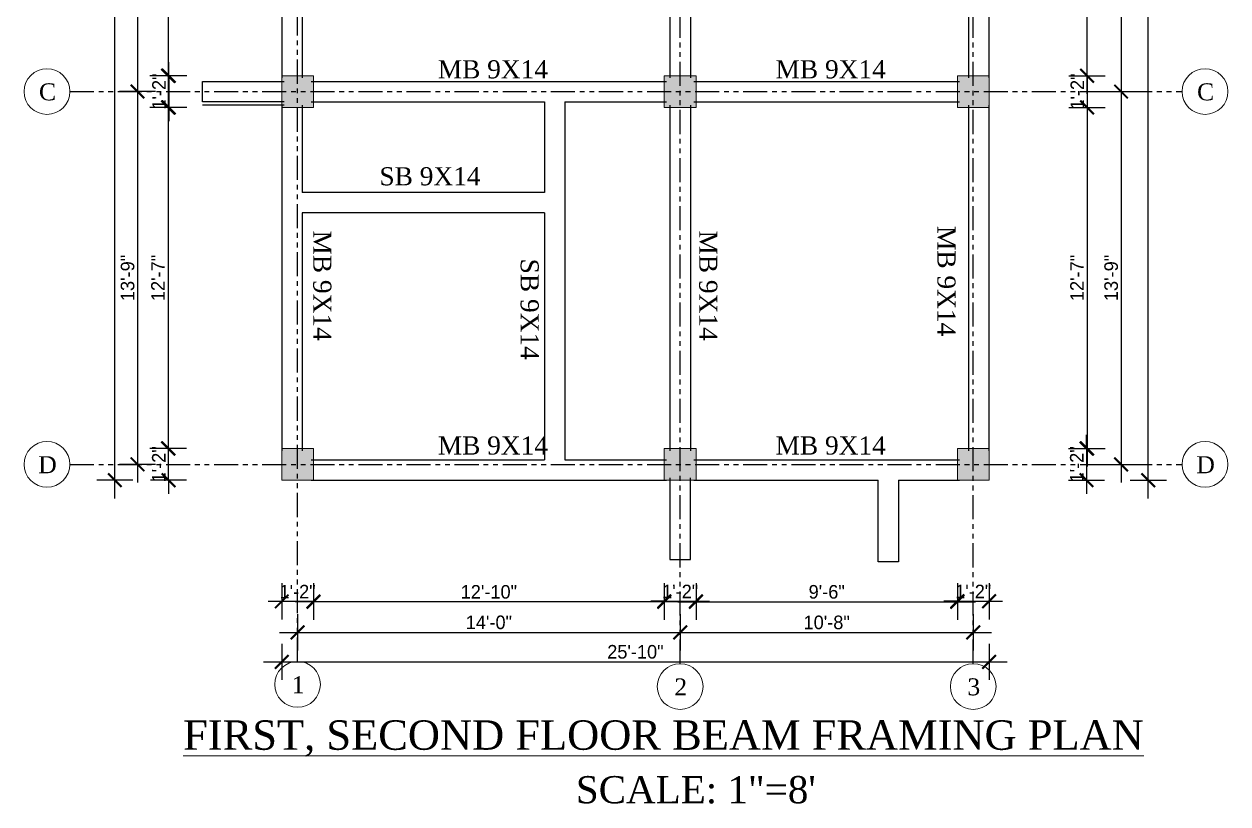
# Model space of a CAD drawing. Header units: inches. Extents: x -2812 to 9774, y -15726 to -746.
# Drawn here: x -2142 to -1610, y -8755 to -8411 of the extents above; entities that cross this region are included whole.
import ezdxf

# ---------------------------------------------------------------- set-up
doc = ezdxf.new("R2010")
doc.units = ezdxf.units.IN
doc.header["$LTSCALE"] = 17
doc.header["$MEASUREMENT"] = 0
doc.linetypes.add('PHANTOM2', pattern=[1.25, 0.625, -0.125, 0.125, -0.125, 0.125, -0.125])
for name, color, linetype, lineweight in [('15 TEXT', 7, 'Continuous', 15), ('25 BOT BAR', 12, 'Continuous', 25), ('column', 20, 'Continuous', 15), ('DOOR & WIN', 1, 'Continuous', 25), ('OUTLINE', 1, 'Continuous', 25), ('Profile ele', 4, 'Continuous', 25), ('TEXT', 231, 'Continuous', 20)]:
    doc.layers.add(name, color=color, linetype=linetype, lineweight=lineweight)
doc.layers.add('WINDOW', color=5, linetype='Continuous')
doc.styles.add('ARCHITECTURE', font='stylu.ttf')
doc.styles.add('ARIAL', font='arial.ttf')
doc.dimstyles.new('8 SCALE', dxfattribs={"dimscale": 0, "dimtxt": 6, "dimasz": 6, "dimexe": 8, "dimexo": 8, "dimgap": 1.25, "dimtad": 1, "dimdec": 0, "dimzin": 3, "dimdsep": 46, "dimlunit": 4, "dimtxsty": 'ARCHITECTURE', "dimblk": 'ARCHTICK', "dimcen": 8, "dimdle": 8, "dimclrd": 5, "dimclre": 5, "dimclrt": 7, "dimadec": 0, "dimazin": 0, "dimtfac": 0.75, "dimtdec": 0, "dimtix": 1, "dimtmove": 2, "dimatfit": 3, "dimldrblk": 'ARCHTICK', "dimfxl": 8, "dimfxlon": 1, "dimtolj": 1, "dimtzin": 0, "dimlwd": -1, "dimlwe": -1, "dimarcsym": 0})

# ---------------------------------------------------------------- blocks, each defined once
blk = doc.blocks.new('_ArchTick')
at = {"color": 0, "linetype": 'ByBlock', "const_width": 0.15}
blk.add_lwpolyline([(-0.5, -0.5), (0.5, 0.5)], dxfattribs=at)
blk = doc.blocks.new('*D1577')
at = {"layer": 'Defpoints', "color": 0, "transparency": 16777216}
for p in [(9685.43, -8261.71), (9685.43, -8412.23), (9728.73, -8412.23)]:
    blk.add_point(p, dxfattribs=at)
at = {"layer": 'OUTLINE', "color": 5, "transparency": 16777216}
for p, q in [((9728.73, -8253.71), (9728.73, -8420.23)), ((9720.73, -8261.71), (9736.73, -8261.71)), ((9720.73, -8412.23), (9736.73, -8412.23))]:
    blk.add_line(p, q, dxfattribs=at)
at = {"layer": 'OUTLINE', "color": 5, "transparency": 16777216, "xscale": 6, "yscale": 6, "zscale": 6}
for p, rotation in [((9728.73, -8261.71), 90), ((9728.73, -8412.23), 270)]:
    blk.add_blockref('_ArchTick', p, dxfattribs=dict(at, rotation=rotation))
at = {"layer": 'OUTLINE', "color": 7, "transparency": 16777216, "insert": (9724.27, -8336.97), "char_height": 6, "attachment_point": 5, "rotation": 90, "style": 'ARCHITECTURE'}
blk.add_mtext('\\A1;12\'-7"', dxfattribs=at)
blk = doc.blocks.new('*D1578')
at = {"layer": 'Defpoints', "color": 0, "transparency": 16777216}
for p in [(9685.43, -8412.23), (9685.43, -8426.23), (9728.48, -8426.23)]:
    blk.add_point(p, dxfattribs=at)
at = {"layer": 'OUTLINE', "color": 5, "transparency": 16777216}
for p, q in [((9728.48, -8412.23), (9728.48, -8406.23)), ((9720.48, -8412.23), (9736.48, -8412.23)), ((9728.48, -8412.23), (9728.48, -8426.23)), ((9720.48, -8426.23), (9736.48, -8426.23)), ((9728.48, -8426.23), (9728.48, -8432.23))]:
    blk.add_line(p, q, dxfattribs=at)
at = {"layer": 'OUTLINE', "color": 5, "transparency": 16777216, "xscale": 6, "yscale": 6, "zscale": 6}
for p, rotation in [((9728.48, -8412.23), 270), ((9728.48, -8426.23), 90)]:
    blk.add_blockref('_ArchTick', p, dxfattribs=dict(at, rotation=rotation))
at = {"layer": 'OUTLINE', "color": 7, "transparency": 16777216, "insert": (9724.17, -8419.23), "char_height": 6, "attachment_point": 5, "rotation": 90, "style": 'ARCHITECTURE'}
blk.add_mtext('\\A1;1\'-2"', dxfattribs=at)
blk = doc.blocks.new('*D1580')
at = {"layer": 'Defpoints', "color": 0, "transparency": 16777216}
for p in [(9684.43, -8126.23), (9684.43, -8254.71), (9743.74, -8254.71)]:
    blk.add_point(p, dxfattribs=at)
at = {"layer": 'OUTLINE', "color": 5, "transparency": 16777216}
for p, q in [((9743.74, -8118.23), (9743.74, -8262.71)), ((9735.74, -8126.23), (9751.74, -8126.23)), ((9735.74, -8254.71), (9751.74, -8254.71))]:
    blk.add_line(p, q, dxfattribs=at)
at = {"layer": 'OUTLINE', "color": 5, "transparency": 16777216, "xscale": 6, "yscale": 6, "zscale": 6}
for p, rotation in [((9743.74, -8126.23), 90), ((9743.74, -8254.71), 270)]:
    blk.add_blockref('_ArchTick', p, dxfattribs=dict(at, rotation=rotation))
at = {"layer": 'OUTLINE', "color": 7, "transparency": 16777216, "insert": (9739.37, -8190.47), "char_height": 6, "attachment_point": 5, "rotation": 90, "style": 'ARCHITECTURE'}
blk.add_mtext('\\A1;10\'-8"', dxfattribs=at)
blk = doc.blocks.new('*D1581')
at = {"layer": 'Defpoints', "color": 0, "transparency": 16777216}
for p in [(9684.43, -8254.71), (9684.43, -8419.23), (9743.74, -8419.23)]:
    blk.add_point(p, dxfattribs=at)
at = {"layer": 'OUTLINE', "color": 5, "transparency": 16777216}
for p, q in [((9743.74, -8246.71), (9743.74, -8427.23)), ((9735.74, -8254.71), (9751.74, -8254.71)), ((9735.74, -8419.23), (9751.74, -8419.23))]:
    blk.add_line(p, q, dxfattribs=at)
at = {"layer": 'OUTLINE', "color": 5, "transparency": 16777216, "xscale": 6, "yscale": 6, "zscale": 6}
for p, rotation in [((9743.74, -8254.71), 90), ((9743.74, -8419.23), 270)]:
    blk.add_blockref('_ArchTick', p, dxfattribs=dict(at, rotation=rotation))
at = {"layer": 'OUTLINE', "color": 7, "transparency": 16777216, "insert": (9739.39, -8336.97), "char_height": 6, "attachment_point": 5, "rotation": 90, "style": 'ARCHITECTURE'}
blk.add_mtext('\\A1;13\'-9"', dxfattribs=at)
blk = doc.blocks.new('*D1582')
at = {"layer": 'Defpoints', "color": 0, "transparency": 16777216}
for p in [(9685.43, -7964.23), (9755.75, -7964.23), (9685.43, -8426.23)]:
    blk.add_point(p, dxfattribs=at)
at = {"layer": 'OUTLINE', "color": 5, "transparency": 16777216}
for p, q in [((9755.75, -8434.23), (9755.75, -7956.23)), ((9747.75, -7964.23), (9763.75, -7964.23)), ((9747.75, -8426.23), (9763.75, -8426.23))]:
    blk.add_line(p, q, dxfattribs=at)
at = {"layer": 'OUTLINE', "color": 5, "transparency": 16777216, "xscale": 6, "yscale": 6, "zscale": 6}
for p, rotation in [((9755.75, -7964.23), 90), ((9755.75, -8426.23), 270)]:
    blk.add_blockref('_ArchTick', p, dxfattribs=dict(at, rotation=rotation))
at = {"layer": 'OUTLINE', "color": 7, "transparency": 16777216, "insert": (9751.36, -8195.23), "char_height": 6, "attachment_point": 5, "rotation": 90, "style": 'ARCHITECTURE'}
blk.add_mtext('\\A1;38\'-4"', dxfattribs=at)
blk = doc.blocks.new('*D1583')
at = {"layer": 'Defpoints', "color": 0, "transparency": 16777216}
for p in [(9555.97, -8426.23), (9671.43, -8426.23), (9671.43, -8479.89)]:
    blk.add_point(p, dxfattribs=at)
at = {"layer": 'OUTLINE', "color": 5, "transparency": 16777216}
for p, q in [((9555.97, -8471.89), (9555.97, -8487.89)), ((9671.43, -8471.89), (9671.43, -8487.89)), ((9547.97, -8479.89), (9679.43, -8479.89))]:
    blk.add_line(p, q, dxfattribs=at)
at = {"layer": 'OUTLINE', "color": 5, "transparency": 16777216, "xscale": 6, "yscale": 6, "zscale": 6, "rotation": 180}
blk.add_blockref('_ArchTick', (9555.97, -8479.89), dxfattribs=at)
at = {"layer": 'OUTLINE', "color": 5, "transparency": 16777216, "xscale": 6, "yscale": 6, "zscale": 6}
blk.add_blockref('_ArchTick', (9671.43, -8479.89), dxfattribs=at)
at = {"layer": 'OUTLINE', "color": 7, "transparency": 16777216, "insert": (9613.7, -8475.53), "char_height": 6, "attachment_point": 5, "style": 'ARCHITECTURE'}
blk.add_mtext('\\A1;9\'-6"', dxfattribs=at)
blk = doc.blocks.new('*D1584')
at = {"layer": 'Defpoints', "color": 0, "transparency": 16777216}
for p in [(9671.43, -8426.23), (9685.43, -8426.23), (9685.43, -8479.66)]:
    blk.add_point(p, dxfattribs=at)
at = {"layer": 'OUTLINE', "color": 5, "transparency": 16777216}
for p, q in [((9671.43, -8471.66), (9671.43, -8487.66)), ((9685.43, -8471.66), (9685.43, -8487.66)), ((9671.43, -8479.66), (9665.43, -8479.66)), ((9671.43, -8479.66), (9685.43, -8479.66)), ((9685.43, -8479.66), (9691.43, -8479.66))]:
    blk.add_line(p, q, dxfattribs=at)
at = {"layer": 'OUTLINE', "color": 5, "transparency": 16777216, "xscale": 6, "yscale": 6, "zscale": 6}
blk.add_blockref('_ArchTick', (9671.43, -8479.66), dxfattribs=at)
at = {"layer": 'OUTLINE', "color": 5, "transparency": 16777216, "xscale": 6, "yscale": 6, "zscale": 6, "rotation": 180}
blk.add_blockref('_ArchTick', (9685.43, -8479.66), dxfattribs=at)
at = {"layer": 'OUTLINE', "color": 7, "transparency": 16777216, "insert": (9678.43, -8475.35), "char_height": 6, "attachment_point": 5, "style": 'ARCHITECTURE'}
blk.add_mtext('\\A1;1\'-2"', dxfattribs=at)
blk = doc.blocks.new('*D1585')
at = {"layer": 'Defpoints', "color": 0, "transparency": 16777216}
for p in [(9379.97, -8425.23), (9548.97, -8425.23), (9548.97, -8493.4)]:
    blk.add_point(p, dxfattribs=at)
at = {"layer": 'OUTLINE', "color": 5, "transparency": 16777216}
for p, q in [((9379.97, -8485.4), (9379.97, -8501.4)), ((9548.97, -8485.4), (9548.97, -8501.4)), ((9371.97, -8493.4), (9556.97, -8493.4))]:
    blk.add_line(p, q, dxfattribs=at)
at = {"layer": 'OUTLINE', "color": 5, "transparency": 16777216, "xscale": 6, "yscale": 6, "zscale": 6, "rotation": 180}
blk.add_blockref('_ArchTick', (9379.97, -8493.4), dxfattribs=at)
at = {"layer": 'OUTLINE', "color": 5, "transparency": 16777216, "xscale": 6, "yscale": 6, "zscale": 6}
blk.add_blockref('_ArchTick', (9548.97, -8493.4), dxfattribs=at)
at = {"layer": 'OUTLINE', "color": 7, "transparency": 16777216, "insert": (9464.47, -8488.99), "char_height": 6, "attachment_point": 5, "style": 'ARCHITECTURE'}
blk.add_mtext('\\A1;14\'-0"', dxfattribs=at)
blk = doc.blocks.new('*D1586')
at = {"layer": 'Defpoints', "color": 0, "transparency": 16777216}
for p in [(9548.97, -8425.23), (9678.43, -8425.23), (9678.43, -8493.4)]:
    blk.add_point(p, dxfattribs=at)
at = {"layer": 'OUTLINE', "color": 5, "transparency": 16777216}
for p, q in [((9548.97, -8485.4), (9548.97, -8501.4)), ((9678.43, -8485.4), (9678.43, -8501.4)), ((9540.97, -8493.4), (9686.43, -8493.4))]:
    blk.add_line(p, q, dxfattribs=at)
at = {"layer": 'OUTLINE', "color": 5, "transparency": 16777216, "xscale": 6, "yscale": 6, "zscale": 6, "rotation": 180}
blk.add_blockref('_ArchTick', (9548.97, -8493.4), dxfattribs=at)
at = {"layer": 'OUTLINE', "color": 5, "transparency": 16777216, "xscale": 6, "yscale": 6, "zscale": 6}
blk.add_blockref('_ArchTick', (9678.43, -8493.4), dxfattribs=at)
at = {"layer": 'OUTLINE', "color": 7, "transparency": 16777216, "insert": (9613.7, -8489.02), "char_height": 6, "attachment_point": 5, "style": 'ARCHITECTURE'}
blk.add_mtext('\\A1;10\'-8"', dxfattribs=at)
blk = doc.blocks.new('*D1587')
at = {"layer": 'Defpoints', "color": 0, "transparency": 16777216}
for p in [(9372.97, -8426.23), (9685.43, -8426.23), (9685.43, -8506.4)]:
    blk.add_point(p, dxfattribs=at)
at = {"layer": 'OUTLINE', "color": 5, "transparency": 16777216}
for p, q in [((9372.97, -8498.4), (9372.97, -8514.4)), ((9685.43, -8498.4), (9685.43, -8514.4)), ((9364.97, -8506.4), (9693.43, -8506.4))]:
    blk.add_line(p, q, dxfattribs=at)
at = {"layer": 'OUTLINE', "color": 5, "transparency": 16777216, "xscale": 6, "yscale": 6, "zscale": 6, "rotation": 180}
blk.add_blockref('_ArchTick', (9372.97, -8506.4), dxfattribs=at)
at = {"layer": 'OUTLINE', "color": 5, "transparency": 16777216, "xscale": 6, "yscale": 6, "zscale": 6}
blk.add_blockref('_ArchTick', (9685.43, -8506.4), dxfattribs=at)
at = {"layer": 'OUTLINE', "color": 7, "transparency": 16777216, "insert": (9529.2, -8502), "char_height": 6, "attachment_point": 5, "style": 'ARCHITECTURE'}
blk.add_mtext('\\A1;25\'-10"', dxfattribs=at)
blk = doc.blocks.new('*D1588')
at = {"layer": 'Defpoints', "color": 0, "transparency": 16777216}
for p in [(9685.43, -8133.23), (9728.73, -8133.23), (9685.43, -8247.71)]:
    blk.add_point(p, dxfattribs=at)
at = {"layer": 'OUTLINE', "color": 5, "transparency": 16777216}
for p, q in [((9728.73, -8255.71), (9728.73, -8125.23)), ((9720.73, -8133.23), (9736.73, -8133.23)), ((9720.73, -8247.71), (9736.73, -8247.71))]:
    blk.add_line(p, q, dxfattribs=at)
at = {"layer": 'OUTLINE', "color": 5, "transparency": 16777216, "xscale": 6, "yscale": 6, "zscale": 6}
for p, rotation in [((9728.73, -8133.23), 90), ((9728.73, -8247.71), 270)]:
    blk.add_blockref('_ArchTick', p, dxfattribs=dict(at, rotation=rotation))
at = {"layer": 'OUTLINE', "color": 7, "transparency": 16777216, "insert": (9724.36, -8190.47), "char_height": 6, "attachment_point": 5, "rotation": 90, "style": 'ARCHITECTURE'}
blk.add_mtext('\\A1;9\'-6"', dxfattribs=at)
blk = doc.blocks.new('*D1589')
at = {"layer": 'Defpoints', "color": 0, "transparency": 16777216}
for p in [(9322.96, -8412.23), (9372.97, -8412.23), (9372.97, -8426.23)]:
    blk.add_point(p, dxfattribs=at)
at = {"layer": 'OUTLINE', "color": 5, "transparency": 16777216}
for p, q in [((9322.96, -8412.23), (9322.96, -8406.23)), ((9330.96, -8412.23), (9314.96, -8412.23)), ((9322.96, -8426.23), (9322.96, -8412.23)), ((9330.96, -8426.23), (9314.96, -8426.23)), ((9322.96, -8426.23), (9322.96, -8432.23))]:
    blk.add_line(p, q, dxfattribs=at)
at = {"layer": 'OUTLINE', "color": 5, "transparency": 16777216, "xscale": 6, "yscale": 6, "zscale": 6}
for p, rotation in [((9322.96, -8412.23), 270), ((9322.96, -8426.23), 90)]:
    blk.add_blockref('_ArchTick', p, dxfattribs=dict(at, rotation=rotation))
at = {"layer": 'OUTLINE', "color": 7, "transparency": 16777216, "insert": (9318.65, -8419.23), "char_height": 6, "attachment_point": 5, "rotation": 90, "style": 'ARCHITECTURE'}
blk.add_mtext('\\A1;1\'-2"', dxfattribs=at)
blk = doc.blocks.new('*D1593')
at = {"layer": 'Defpoints', "color": 0, "transparency": 16777216}
for p in [(9372.97, -8133.23), (9322.76, -8247.71), (9372.97, -8247.71)]:
    blk.add_point(p, dxfattribs=at)
at = {"layer": 'OUTLINE', "color": 5, "transparency": 16777216}
for p, q in [((9322.76, -8125.23), (9322.76, -8255.71)), ((9330.76, -8133.23), (9314.76, -8133.23)), ((9330.76, -8247.71), (9314.76, -8247.71))]:
    blk.add_line(p, q, dxfattribs=at)
at = {"layer": 'OUTLINE', "color": 5, "transparency": 16777216, "xscale": 6, "yscale": 6, "zscale": 6}
for p, rotation in [((9322.76, -8133.23), 90), ((9322.76, -8247.71), 270)]:
    blk.add_blockref('_ArchTick', p, dxfattribs=dict(at, rotation=rotation))
at = {"layer": 'OUTLINE', "color": 7, "transparency": 16777216, "insert": (9318.39, -8190.47), "char_height": 6, "attachment_point": 5, "rotation": 90, "style": 'ARCHITECTURE'}
blk.add_mtext('\\A1;9\'-6"', dxfattribs=at)
blk = doc.blocks.new('*D1594')
at = {"layer": 'Defpoints', "color": 0, "transparency": 16777216}
for p in [(9372.97, -8247.71), (9323.05, -8261.71), (9372.97, -8261.71)]:
    blk.add_point(p, dxfattribs=at)
at = {"layer": 'OUTLINE', "color": 5, "transparency": 16777216}
for p, q in [((9323.05, -8247.71), (9323.05, -8241.71)), ((9331.05, -8247.71), (9315.05, -8247.71)), ((9323.05, -8247.71), (9323.05, -8261.71)), ((9331.05, -8261.71), (9315.05, -8261.71)), ((9323.05, -8261.71), (9323.05, -8267.71))]:
    blk.add_line(p, q, dxfattribs=at)
at = {"layer": 'OUTLINE', "color": 5, "transparency": 16777216, "xscale": 6, "yscale": 6, "zscale": 6}
for p, rotation in [((9323.05, -8247.71), 270), ((9323.05, -8261.71), 90)]:
    blk.add_blockref('_ArchTick', p, dxfattribs=dict(at, rotation=rotation))
at = {"layer": 'OUTLINE', "color": 7, "transparency": 16777216, "insert": (9318.74, -8254.71), "char_height": 6, "attachment_point": 5, "rotation": 90, "style": 'ARCHITECTURE'}
blk.add_mtext('\\A1;1\'-2"', dxfattribs=at)
blk = doc.blocks.new('*D1595')
at = {"layer": 'Defpoints', "color": 0, "transparency": 16777216}
for p in [(9372.97, -8261.71), (9322.75, -8412.23), (9372.97, -8412.23)]:
    blk.add_point(p, dxfattribs=at)
at = {"layer": 'OUTLINE', "color": 5, "transparency": 16777216}
for p, q in [((9322.75, -8253.71), (9322.75, -8420.23)), ((9330.75, -8261.71), (9314.75, -8261.71)), ((9330.75, -8412.23), (9314.75, -8412.23))]:
    blk.add_line(p, q, dxfattribs=at)
at = {"layer": 'OUTLINE', "color": 5, "transparency": 16777216, "xscale": 6, "yscale": 6, "zscale": 6}
for p, rotation in [((9322.75, -8261.71), 90), ((9322.75, -8412.23), 270)]:
    blk.add_blockref('_ArchTick', p, dxfattribs=dict(at, rotation=rotation))
at = {"layer": 'OUTLINE', "color": 7, "transparency": 16777216, "insert": (9318.29, -8336.97), "char_height": 6, "attachment_point": 5, "rotation": 90, "style": 'ARCHITECTURE'}
blk.add_mtext('\\A1;12\'-7"', dxfattribs=at)
blk = doc.blocks.new('*D1597')
at = {"layer": 'Defpoints', "color": 0, "transparency": 16777216}
for p in [(9373.97, -8126.23), (9309.24, -8254.71), (9373.97, -8254.71)]:
    blk.add_point(p, dxfattribs=at)
at = {"layer": 'OUTLINE', "color": 5, "transparency": 16777216}
for p, q in [((9309.24, -8118.23), (9309.24, -8262.71)), ((9317.24, -8126.23), (9301.24, -8126.23)), ((9317.24, -8254.71), (9301.24, -8254.71))]:
    blk.add_line(p, q, dxfattribs=at)
at = {"layer": 'OUTLINE', "color": 5, "transparency": 16777216, "xscale": 6, "yscale": 6, "zscale": 6}
for p, rotation in [((9309.24, -8126.23), 90), ((9309.24, -8254.71), 270)]:
    blk.add_blockref('_ArchTick', p, dxfattribs=dict(at, rotation=rotation))
at = {"layer": 'OUTLINE', "color": 7, "transparency": 16777216, "insert": (9304.87, -8190.47), "char_height": 6, "attachment_point": 5, "rotation": 90, "style": 'ARCHITECTURE'}
blk.add_mtext('\\A1;10\'-8"', dxfattribs=at)
blk = doc.blocks.new('*D1598')
at = {"layer": 'Defpoints', "color": 0, "transparency": 16777216}
for p in [(9373.97, -8254.71), (9309.24, -8419.23), (9373.97, -8419.23)]:
    blk.add_point(p, dxfattribs=at)
at = {"layer": 'OUTLINE', "color": 5, "transparency": 16777216}
for p, q in [((9309.24, -8246.71), (9309.24, -8427.23)), ((9317.24, -8254.71), (9301.24, -8254.71)), ((9317.24, -8419.23), (9301.24, -8419.23))]:
    blk.add_line(p, q, dxfattribs=at)
at = {"layer": 'OUTLINE', "color": 5, "transparency": 16777216, "xscale": 6, "yscale": 6, "zscale": 6}
for p, rotation in [((9309.24, -8254.71), 90), ((9309.24, -8419.23), 270)]:
    blk.add_blockref('_ArchTick', p, dxfattribs=dict(at, rotation=rotation))
at = {"layer": 'OUTLINE', "color": 7, "transparency": 16777216, "insert": (9304.89, -8336.97), "char_height": 6, "attachment_point": 5, "rotation": 90, "style": 'ARCHITECTURE'}
blk.add_mtext('\\A1;13\'-9"', dxfattribs=at)
blk = doc.blocks.new('*D1599')
at = {"layer": 'Defpoints', "color": 0, "transparency": 16777216}
for p in [(9299.24, -7964.23), (9372.97, -7964.23), (9372.97, -8426.23)]:
    blk.add_point(p, dxfattribs=at)
at = {"layer": 'OUTLINE', "color": 5, "transparency": 16777216}
for p, q in [((9299.24, -8434.23), (9299.24, -7956.23)), ((9307.24, -7964.23), (9291.24, -7964.23)), ((9307.24, -8426.23), (9291.24, -8426.23))]:
    blk.add_line(p, q, dxfattribs=at)
at = {"layer": 'OUTLINE', "color": 5, "transparency": 16777216, "xscale": 6, "yscale": 6, "zscale": 6}
for p, rotation in [((9299.24, -7964.23), 90), ((9299.24, -8426.23), 270)]:
    blk.add_blockref('_ArchTick', p, dxfattribs=dict(at, rotation=rotation))
at = {"layer": 'OUTLINE', "color": 7, "transparency": 16777216, "insert": (9294.86, -8195.23), "char_height": 6, "attachment_point": 5, "rotation": 90, "style": 'ARCHITECTURE'}
blk.add_mtext('\\A1;38\'-4"', dxfattribs=at)
blk = doc.blocks.new('*D1600')
at = {"layer": 'Defpoints', "color": 0, "transparency": 16777216}
for p in [(9541.97, -8426.23), (9555.97, -8426.23), (9555.97, -8479.66)]:
    blk.add_point(p, dxfattribs=at)
at = {"layer": 'OUTLINE', "color": 5, "transparency": 16777216}
for p, q in [((9541.97, -8471.66), (9541.97, -8487.66)), ((9555.97, -8471.66), (9555.97, -8487.66)), ((9541.97, -8479.66), (9535.97, -8479.66)), ((9541.97, -8479.66), (9555.97, -8479.66)), ((9555.97, -8479.66), (9561.97, -8479.66))]:
    blk.add_line(p, q, dxfattribs=at)
at = {"layer": 'OUTLINE', "color": 5, "transparency": 16777216, "xscale": 6, "yscale": 6, "zscale": 6}
blk.add_blockref('_ArchTick', (9541.97, -8479.66), dxfattribs=at)
at = {"layer": 'OUTLINE', "color": 5, "transparency": 16777216, "xscale": 6, "yscale": 6, "zscale": 6, "rotation": 180}
blk.add_blockref('_ArchTick', (9555.97, -8479.66), dxfattribs=at)
at = {"layer": 'OUTLINE', "color": 7, "transparency": 16777216, "insert": (9548.97, -8475.35), "char_height": 6, "attachment_point": 5, "style": 'ARCHITECTURE'}
blk.add_mtext('\\A1;1\'-2"', dxfattribs=at)
blk = doc.blocks.new('*D1601')
at = {"layer": 'Defpoints', "color": 0, "transparency": 16777216}
for p in [(9386.97, -8426.23), (9541.97, -8426.23), (9386.97, -8479.9)]:
    blk.add_point(p, dxfattribs=at)
at = {"layer": 'OUTLINE', "color": 5, "transparency": 16777216}
for p, q in [((9386.97, -8471.9), (9386.97, -8487.9)), ((9541.97, -8471.9), (9541.97, -8487.9)), ((9549.97, -8479.9), (9378.97, -8479.9))]:
    blk.add_line(p, q, dxfattribs=at)
at = {"layer": 'OUTLINE', "color": 5, "transparency": 16777216, "xscale": 6, "yscale": 6, "zscale": 6, "rotation": 180}
blk.add_blockref('_ArchTick', (9386.97, -8479.9), dxfattribs=at)
at = {"layer": 'OUTLINE', "color": 5, "transparency": 16777216, "xscale": 6, "yscale": 6, "zscale": 6}
blk.add_blockref('_ArchTick', (9541.97, -8479.9), dxfattribs=at)
at = {"layer": 'OUTLINE', "color": 7, "transparency": 16777216, "insert": (9464.47, -8475.54), "char_height": 6, "attachment_point": 5, "style": 'ARCHITECTURE'}
blk.add_mtext('\\A1;12\'-10"', dxfattribs=at)
blk = doc.blocks.new('*D1602')
at = {"layer": 'Defpoints', "color": 0, "transparency": 16777216}
for p in [(9372.97, -8426.23), (9386.97, -8426.23), (9372.97, -8479.72)]:
    blk.add_point(p, dxfattribs=at)
at = {"layer": 'OUTLINE', "color": 5, "transparency": 16777216}
for p, q in [((9372.97, -8471.72), (9372.97, -8487.72)), ((9386.97, -8471.72), (9386.97, -8487.72)), ((9372.97, -8479.72), (9366.97, -8479.72)), ((9386.97, -8479.72), (9372.97, -8479.72)), ((9386.97, -8479.72), (9392.97, -8479.72))]:
    blk.add_line(p, q, dxfattribs=at)
at = {"layer": 'OUTLINE', "color": 5, "transparency": 16777216, "xscale": 6, "yscale": 6, "zscale": 6}
blk.add_blockref('_ArchTick', (9372.97, -8479.72), dxfattribs=at)
at = {"layer": 'OUTLINE', "color": 5, "transparency": 16777216, "xscale": 6, "yscale": 6, "zscale": 6, "rotation": 180}
blk.add_blockref('_ArchTick', (9386.97, -8479.72), dxfattribs=at)
at = {"layer": 'OUTLINE', "color": 7, "transparency": 16777216, "insert": (9379.97, -8475.41), "char_height": 6, "attachment_point": 5, "style": 'ARCHITECTURE'}
blk.add_mtext('\\A1;1\'-2"', dxfattribs=at)
blk = doc.blocks.new('*D1603')
at = {"layer": 'Defpoints', "color": 0, "transparency": 16777216}
for p in [(9685.43, -8247.71), (9685.43, -8261.71), (9728.73, -8261.71)]:
    blk.add_point(p, dxfattribs=at)
at = {"layer": 'OUTLINE', "color": 5, "transparency": 16777216}
for p, q in [((9728.73, -8247.71), (9728.73, -8241.71)), ((9720.73, -8247.71), (9736.73, -8247.71)), ((9728.73, -8247.71), (9728.73, -8261.71)), ((9720.73, -8261.71), (9736.73, -8261.71)), ((9728.73, -8261.71), (9728.73, -8267.71))]:
    blk.add_line(p, q, dxfattribs=at)
at = {"layer": 'OUTLINE', "color": 5, "transparency": 16777216, "xscale": 6, "yscale": 6, "zscale": 6}
for p, rotation in [((9728.73, -8247.71), 270), ((9728.73, -8261.71), 90)]:
    blk.add_blockref('_ArchTick', p, dxfattribs=dict(at, rotation=rotation))
at = {"layer": 'OUTLINE', "color": 7, "transparency": 16777216, "insert": (9724.42, -8254.71), "char_height": 6, "attachment_point": 5, "rotation": 90, "style": 'ARCHITECTURE'}
blk.add_mtext('\\A1;1\'-2"', dxfattribs=at)
blk = doc.blocks.new('B2')
at = {"layer": 'column'}
h = blk.add_hatch(color=256, dxfattribs=at)
h.dxf.hatch_style = 1
h.paths.add_polyline_path([(9386.97, -8247.71), (9372.97, -8247.71), (9372.97, -8261.71), (9386.97, -8261.71)])
h = blk.add_hatch(color=256, dxfattribs=at)
h.dxf.hatch_style = 1
h.paths.add_polyline_path([(9555.97, -8247.71), (9541.97, -8247.71), (9541.97, -8261.71), (9555.97, -8261.71)])
h = blk.add_hatch(color=256, dxfattribs=at)
h.dxf.hatch_style = 1
h.paths.add_polyline_path([(9685.43, -8247.71), (9671.43, -8247.71), (9671.43, -8261.71), (9685.43, -8261.71)])
h = blk.add_hatch(color=256, dxfattribs=at)
h.dxf.hatch_style = 1
h.paths.add_polyline_path([(9386.97, -8412.23), (9372.97, -8412.23), (9372.97, -8426.23), (9386.97, -8426.23)])
h = blk.add_hatch(color=256, dxfattribs=at)
h.dxf.hatch_style = 1
h.paths.add_polyline_path([(9555.97, -8412.23), (9541.97, -8412.23), (9541.97, -8426.23), (9555.97, -8426.23)])
h = blk.add_hatch(color=256, dxfattribs=at)
h.dxf.hatch_style = 1
h.paths.add_polyline_path([(9685.43, -8412.23), (9671.43, -8412.23), (9671.43, -8426.23), (9685.43, -8426.23)])
for points in [[(9372.97, -8261.71), (9386.97, -8261.71), (9386.97, -8247.71), (9372.97, -8247.71)], [(9541.97, -8261.71), (9555.97, -8261.71), (9555.97, -8247.71), (9541.97, -8247.71)], [(9671.43, -8261.71), (9685.43, -8261.71), (9685.43, -8247.71), (9671.43, -8247.71)], [(9372.97, -8426.23), (9386.97, -8426.23), (9386.97, -8412.23), (9372.97, -8412.23)], [(9541.97, -8426.23), (9555.97, -8426.23), (9555.97, -8412.23), (9541.97, -8412.23)], [(9671.43, -8426.23), (9685.43, -8426.23), (9685.43, -8412.23), (9671.43, -8412.23)]]:
    blk.add_lwpolyline(points, close=True, dxfattribs=at)
at = {"layer": 'DOOR & WIN', "color": 6, "linetype": 'PHANTOM2'}
for p, q in [((9379.97, -8506.23), (9379.97, -7896.23)), ((9548.97, -8507.2), (9548.97, -7896.23)), ((9678.43, -8507.2), (9678.43, -7896.23)), ((9279.35, -8254.71), (9770.74, -8254.71)), ((9279.35, -8419.23), (9770.74, -8419.23))]:
    blk.add_line(p, q, dxfattribs=at)
at = {"layer": 'OUTLINE'}
blk.add_line((9373.97, -8260.71), (9337.97, -8260.71), dxfattribs=at)
at = {"layer": 'Profile ele'}
for p, q in [((9372.97, -8132.23), (9372.97, -8248.71)), ((9381.97, -8132.23), (9381.97, -8248.71)), ((9544.47, -8132.23), (9544.47, -8248.71)), ((9553.47, -8132.23), (9553.47, -8248.71)), ((9676.43, -8248.71), (9676.43, -8132.23)), ((9685.43, -8248.71), (9685.43, -8132.23)), ((9337.97, -8259.21), (9337.97, -8250.21)), ((9337.97, -8250.21), (9373.97, -8250.21)), ((9385.97, -8250.21), (9542.97, -8250.21)), ((9554.97, -8250.21), (9672.43, -8250.21)), ((9373.97, -8259.21), (9337.97, -8259.21)), ((9372.97, -8260.71), (9372.97, -8413.23)), ((9381.97, -8260.71), (9381.97, -8299.23)), ((9385.97, -8259.21), (9488.97, -8259.21)), ((9488.97, -8259.21), (9488.97, -8299.23)), ((9497.97, -8259.21), (9542.97, -8259.21)), ((9497.97, -8259.21), (9497.97, -8417.23)), ((9544.47, -8260.71), (9544.47, -8413.23)), ((9553.47, -8260.71), (9553.47, -8413.23)), ((9554.97, -8259.21), (9672.43, -8259.21)), ((9676.43, -8413.23), (9676.43, -8260.71)), ((9685.43, -8413.23), (9685.43, -8260.71)), ((9488.97, -8299.23), (9381.97, -8299.23)), ((9381.97, -8308.23), (9381.97, -8413.23)), ((9488.97, -8308.23), (9381.97, -8308.23)), ((9488.97, -8308.23), (9488.97, -8417.23)), ((9385.97, -8417.23), (9488.97, -8417.23)), ((9497.97, -8417.23), (9542.97, -8417.23)), ((9554.97, -8417.23), (9672.43, -8417.23)), ((9385.97, -8426.23), (9542.97, -8426.23)), ((9544.47, -8425.23), (9544.47, -8461.23)), ((9553.47, -8461.23), (9553.47, -8425.23)), ((9554.97, -8426.23), (9636.43, -8426.23)), ((9636.43, -8462.23), (9636.43, -8426.23)), ((9645.43, -8426.23), (9672.43, -8426.23)), ((9645.43, -8426.23), (9645.43, -8462.23)), ((9544.47, -8461.23), (9553.47, -8461.23)), ((9645.43, -8462.23), (9636.43, -8462.23))]:
    blk.add_line(p, q, dxfattribs=at)
at = {"layer": 'WINDOW', "linetype": 'Continuous', "lineweight": 5, "ltscale": 0.5}
for centre in [(9269.25, -8254.71), (9780.84, -8254.71), (9269.25, -8419.23), (9780.84, -8419.23), (9379.97, -8516.33), (9548.97, -8517.3), (9678.43, -8517.3)]:
    blk.add_circle(centre, 10.1, dxfattribs=at)
at = {"layer": '15 TEXT', "color": 3, "lineweight": 60, "char_height": 8, "width": 383.5653, "attachment_point": 7, "style": 'ARIAL'}
for s, insert in [('{\\fTimes New Roman|b0|i0|c0|p18;MB 9X14}', (9441.9, -8249)), ('{\\fTimes New Roman|b0|i0|c0|p18;MB 9X14}', (9591.13, -8249)), ('{\\fTimes New Roman|b0|i0|c0|p18;SB 9X14}', (9416.12, -8296.21)), ('{\\fTimes New Roman|b0|i0|c0|p18;MB 9X14}', (9441.9, -8415.02)), ('{\\fTimes New Roman|b0|i0|c0|p18;MB 9X14}', (9591.13, -8415.02))]:
    blk.add_mtext(s, dxfattribs=dict(at, insert=insert))
at = {"layer": '15 TEXT', "color": 3, "lineweight": 60, "char_height": 8, "width": 383.5653, "attachment_point": 7, "rotation": 270, "style": 'ARIAL'}
for s, insert in [('{\\fTimes New Roman|b0|i0|c0|p18;MB 9X14}', (9386.78, -8316.01)), ('{\\fTimes New Roman|b0|i0|c0|p18;MB 9X14}', (9557.28, -8316.01)), ('{\\fTimes New Roman|b0|i0|c0|p18;MB 9X14}', (9662.5, -8314.04)), ('{\\fTimes New Roman|b0|i0|c0|p18;SB 9X14}', (9478.39, -8328.44))]:
    blk.add_mtext(s, dxfattribs=dict(at, insert=insert))
at = {"layer": '15 TEXT', "attachment_point": 1, "style": 'ARIAL'}
for s, insert, char_height, width in [('{\\fTimes New Roman|b0|i0|c0|p18;\\LFIRST, SECOND FLOOR BEAM FRAMING PLAN }', (9329.39, -8532.2), 13, 510.3859), ('{\\fTimes New Roman|b0|i0|c0|p18;SCALE: 1"=8\'}', (9502.89, -8556.82), 12, 393.7046)]:
    blk.add_mtext(s, dxfattribs=dict(at, insert=insert, char_height=char_height, width=width))
at = {"layer": 'TEXT', "char_height": 7.5, "attachment_point": 5}
for s, insert in [('{\\fTimes New Roman|b0|i0|c0|p18;\\C1;C}', (9269.5, -8254.88)), ('{\\fTimes New Roman|b0|i0|c0|p18;\\C1;C}', (9781.09, -8254.88)), ('{\\fTimes New Roman|b0|i0|c0|p18;\\C1;D}', (9269.5, -8419.4)), ('{\\fTimes New Roman|b0|i0|c0|p18;\\C1;D}', (9781.09, -8419.4)), ('{\\fTimes New Roman|b0|i0|c0|p18;\\C1;1}', (9380.22, -8516.5)), ('{\\fTimes New Roman|b0|i0|c0|p18;\\C1;2}', (9549.22, -8517.47)), ('{\\fTimes New Roman|b0|i0|c0|p18;\\C1;3}', (9678.68, -8517.47))]:
    blk.add_mtext(s, dxfattribs=dict(at, insert=insert))
at = {"layer": 'OUTLINE'}
for p1, p2, distance, text, picture, middle in [((9372.97, -8426.23), (9372.97, -7964.23), 73.72, '38\'-4"', '*D1599', (9294.86, -8195.23)), ((9685.43, -8426.23), (9685.43, -7964.23), -70.32, '38\'-4"', '*D1582', (9751.36, -8195.23)), ((9372.97, -8426.23), (9685.43, -8426.23), -80.18, '25\'-10"', '*D1587', (9529.2, -8502)), ((9379.97, -8425.23), (9548.97, -8425.23), -68.17, '14\'-0"', '*D1585', (9464.47, -8488.99)), ((9548.97, -8425.23), (9678.43, -8425.23), -68.17, '10\'-8"', '*D1586', (9613.7, -8489.02)), ((9555.97, -8426.23), (9671.43, -8426.23), -53.66, '9\'-6"', '*D1583', (9613.7, -8475.53))]:
    dim = blk.add_aligned_dim(p1=p1, p2=p2, distance=distance, text=text, dimstyle='8 SCALE', override={"dimscale": 1}, dxfattribs=at)
    dim.commit()
    dim.dimension.update_dxf_attribs({"geometry": picture, "text_midpoint": middle})
for p1, p2, distance, picture, middle in [((9373.97, -8126.23), (9373.97, -8254.71), -64.72, '*D1597', (9304.87, -8190.47)), ((9684.43, -8126.23), (9684.43, -8254.71), 59.31, '*D1580', (9739.37, -8190.47)), ((9372.97, -8133.23), (9372.97, -8247.71), -50.21, '*D1593', (9318.39, -8190.47)), ((9685.43, -8247.71), (9685.43, -8133.23), -43.3, '*D1588', (9724.36, -8190.47)), ((9372.97, -8247.71), (9372.97, -8261.71), -49.92, '*D1594', (9318.74, -8254.71)), ((9373.97, -8254.71), (9373.97, -8419.23), -64.72, '*D1598', (9304.89, -8336.97)), ((9684.43, -8254.71), (9684.43, -8419.23), 59.31, '*D1581', (9739.39, -8336.97)), ((9372.97, -8261.71), (9372.97, -8412.23), -50.21, '*D1595', (9318.29, -8336.97)), ((9685.43, -8261.71), (9685.43, -8412.23), 43.3, '*D1577', (9724.27, -8336.97)), ((9372.97, -8426.23), (9372.97, -8412.23), 50, '*D1589', (9318.65, -8419.23)), ((9685.43, -8412.23), (9685.43, -8426.23), 43.05, '*D1578', (9724.17, -8419.23)), ((9541.97, -8426.23), (9555.97, -8426.23), -53.44, '*D1600', (9548.97, -8475.35)), ((9671.43, -8426.23), (9685.43, -8426.23), -53.44, '*D1584', (9678.43, -8475.35))]:
    dim = blk.add_aligned_dim(p1=p1, p2=p2, distance=distance, dimstyle='8 SCALE', override={"dimscale": 1}, dxfattribs=at)
    dim.commit()
    dim.dimension.update_dxf_attribs({"geometry": picture, "text_midpoint": middle})
dim = blk.add_linear_dim(base=(9728.73, -8261.71), p1=(9685.43, -8247.71), p2=(9685.43, -8261.71), angle=90, dimstyle='8 SCALE', override={"dimscale": 1}, dxfattribs=at)
dim.commit()
dim.dimension.update_dxf_attribs({"geometry": '*D1603', "text_midpoint": (9724.42, -8254.71)})
dim = blk.add_linear_dim(base=(9372.97, -8479.72), p1=(9386.97, -8426.23), p2=(9372.97, -8426.23), dimstyle='8 SCALE', override={"dimscale": 1}, dxfattribs=at)
dim.commit()
dim.dimension.update_dxf_attribs({"geometry": '*D1602', "text_midpoint": (9379.97, -8475.41)})
dim = blk.add_linear_dim(base=(9386.97, -8479.9), p1=(9541.97, -8426.23), p2=(9386.97, -8426.23), text='12\'-10"', dimstyle='8 SCALE', override={"dimscale": 1}, dxfattribs=at)
dim.commit()
dim.dimension.update_dxf_attribs({"geometry": '*D1601', "text_midpoint": (9464.47, -8475.54)})

msp = doc.modelspace()

# ---------------------------------------------------------------- block references
at = {"layer": '25 BOT BAR'}
msp.add_blockref('B2', (-11400.84, -185.73), dxfattribs=at)

doc.saveas('drawing.dxf')
